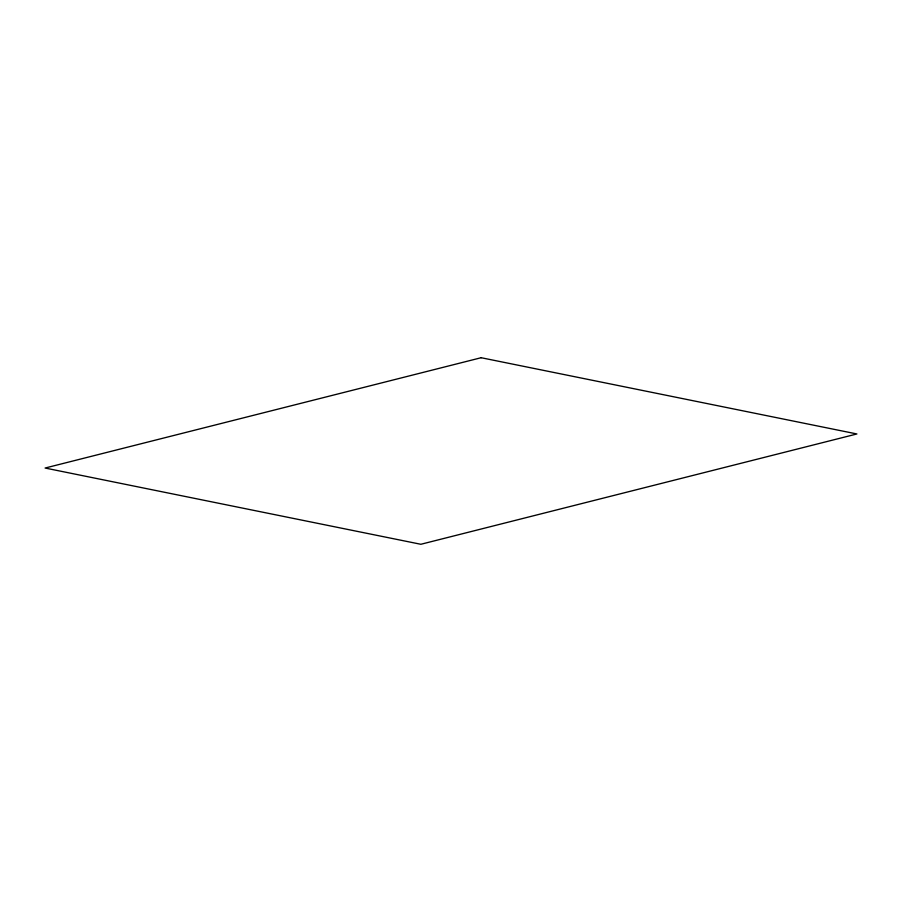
<?xml version="1.0" encoding="UTF-8"?>
<svg xmlns="http://www.w3.org/2000/svg" width="902" height="902" viewBox="0 0 902 902"><rect width="100%" height="100%" fill="white"/><g stroke="black" fill="none" stroke-linecap="round" stroke-linejoin="round"><path stroke-width="1.35" d="M481.149 357.722L45.1 468.037L420.851 544.278L856.9 433.963L481.149 357.722"/></g></svg>
